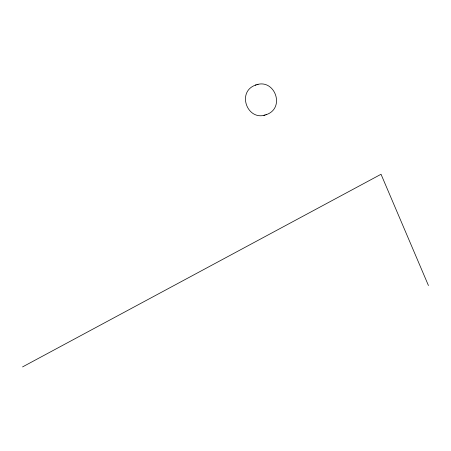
<?xml version="1.0" encoding="UTF-8"?>
<svg xmlns="http://www.w3.org/2000/svg" width="451" height="451" viewBox="0 0 451 451"><rect width="100%" height="100%" fill="white"/><g stroke="black" fill="none" stroke-linecap="round" stroke-linejoin="round"><path stroke-width="0.68" d="M22.55 366.917L381.033 174.266L428.45 285.539M255.497 85.109C236.2 91.846 247.441 122.125 266.496 114.577C285.793 107.84 274.552 77.561 255.497 85.109L256.061 84.946M265.932 114.74L266.496 114.577M257.087 84.653L258.09 84.365M263.903 115.315L264.9 115.028"/></g></svg>
